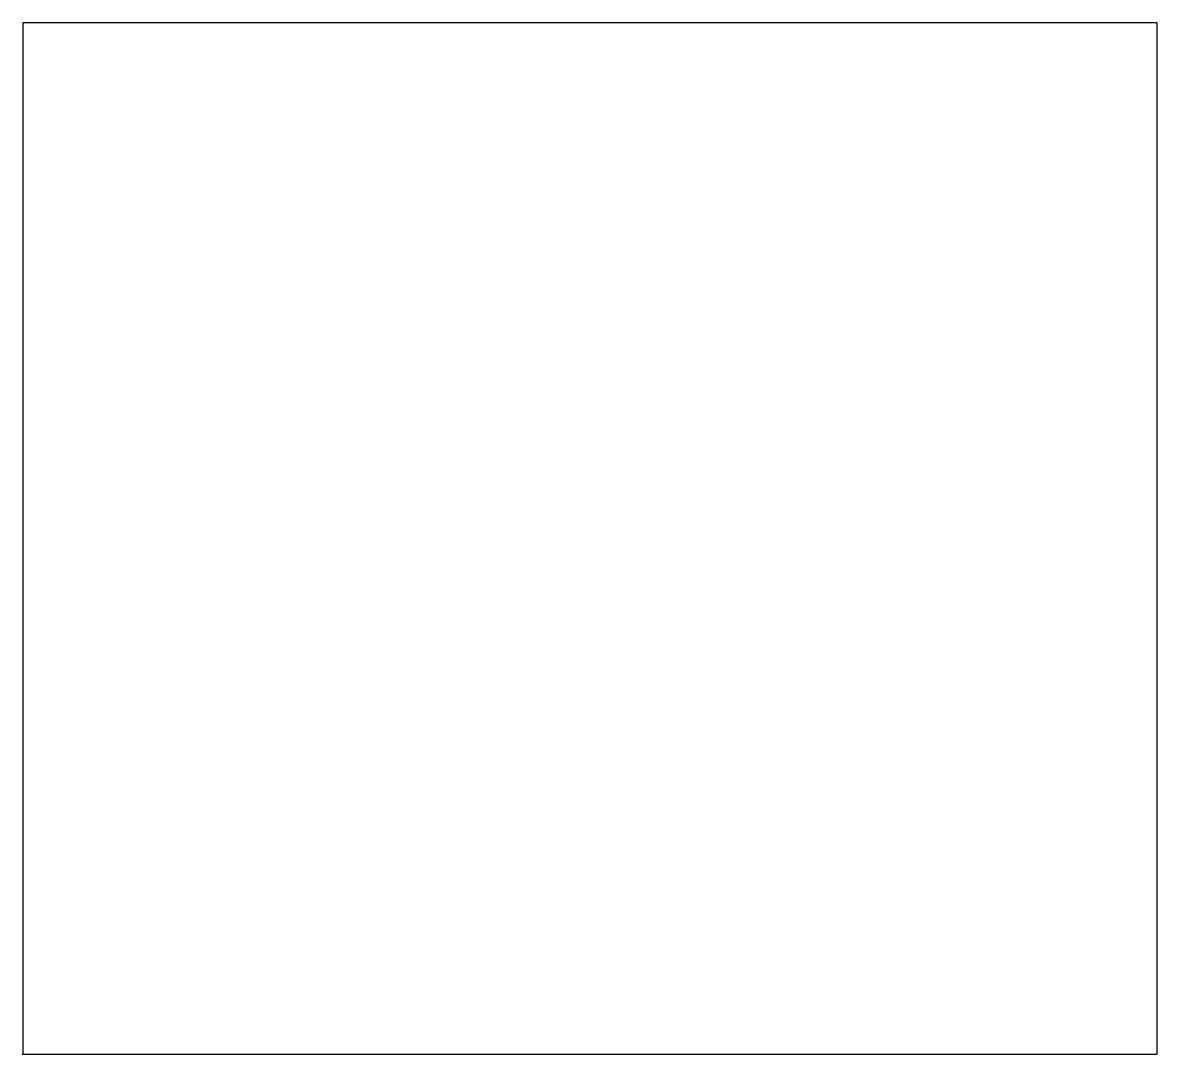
# Model space of a CAD drawing. Header units: centimetres. Extents: x 0 to 22, y 0 to 20.
import ezdxf

# ---------------------------------------------------------------- set-up
doc = ezdxf.new("R2010")
doc.units = ezdxf.units.CM
doc.header["$MEASUREMENT"] = 0
doc.layers.add('Base_plate v3_Sketch1', color=7, linetype='Continuous')

msp = doc.modelspace()

# ---------------------------------------------------------------- linework, layer by layer
at = {"layer": 'Base_plate v3_Sketch1'}
for p, q in [((22, 20), (0, 20)), ((0, 20), (0, 0)), ((22, 0), (22, 20)), ((0, 0), (22, 0))]:
    msp.add_line(p, q, dxfattribs=at)
msp.add_point((0, 0), dxfattribs=at)

doc.saveas('drawing.dxf')
